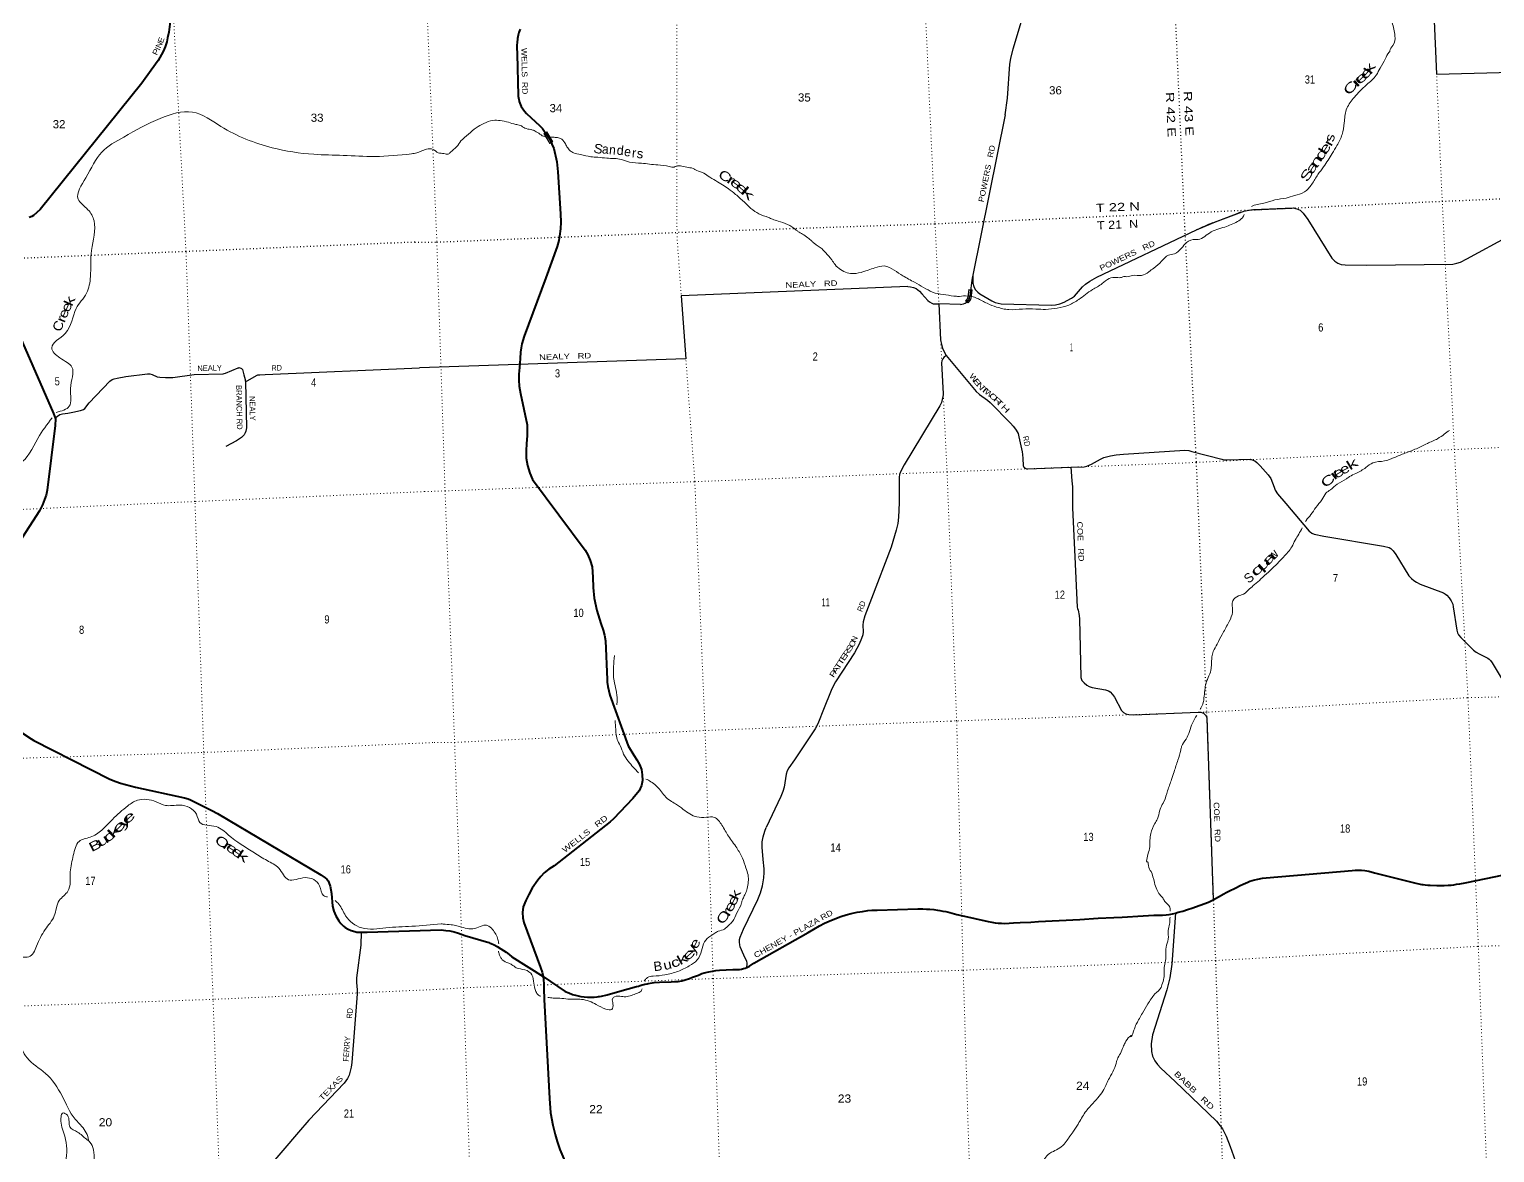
# Model space of a CAD drawing. Header units: feet. Extents: x 745759 to 1002271, y -170898 to 32007.
# Drawn here: x 863891 to 895301, y -58759 to -34668 of the extents above; entities that cross this region are included whole.
import ezdxf
from ezdxf.enums import TextEntityAlignment as Align

# ---------------------------------------------------------------- set-up
doc = ezdxf.new("R2010")
doc.units = ezdxf.units.FT
doc.header["$LTSCALE"] = 48
doc.linetypes.add('DOTTED', pattern=[1.5, 0.3, -1.2])
for name, color, linetype, lineweight in [('26', 7, 'Continuous', 40), ('29', 7, 'Continuous', 25), ('31', 7, 'Continuous', 13), ('39', 7, 'Continuous', 13), ('6', 7, 'DOTTED', 25), ('61', 7, 'Continuous', 13), ('7', 7, 'DOTTED', 13)]:
    doc.layers.add(name, color=color, linetype=linetype, lineweight=lineweight)
for name, color, linetype in [('27', 7, 'Continuous'), ('30', 7, 'Continuous'), ('41', 7, 'Continuous')]:
    doc.layers.add(name, color=color, linetype=linetype)

msp = doc.modelspace()

# ---------------------------------------------------------------- linework, layer by layer
at = {"layer": '26'}
for points in [[(866917.83, -34441.8), (866878.5, -34727.6), (866852.42, -34854.83), (866835.08, -34939.05), (866802.23, -35047.76), (866756.75, -35146.36), (866652.64, -35334.62), (866501.68, -35547.85), (866300.5, -35822.97), (864125.45, -38533.88), (864055.38, -38599.82), (863979.91, -38659.79), (863944.39, -38682.01), (863888.89, -38706.44)], [(874412.63, -34662.08), (874387.33, -34738.39), (874371.34, -34797.21), (874357.22, -34864.21), (874344.94, -34959.51), (874341.22, -35001.57), (874339.36, -35052.94), (874345.13, -35203.5), (874368.82, -36088.45), (874369.29, -36100.28), (874370.96, -36114.7), (874373.66, -36134.34), (874376.91, -36152.02), (874380.26, -36167.47), (874392.62, -36218.67), (874434.38, -36323.67), (874502.91, -36422.24), (874551.09, -36475.81), (874833.77, -36736.16), (874888.39, -36798.31), (874933.36, -36857.23), (874987.97, -36937.59), (875049, -37035.09), (875092.9, -37131.51), (875131.45, -37222.58), (875199.98, -37511.86), (875218.19, -37724), (875278.16, -38627.19), (875283.52, -38802.9), (875277.09, -38950.76), (875258.89, -39106.11), (875240.7, -39197.19), (875208.58, -39324.68), (874964.44, -39997.53), (874499.75, -41251.07), (874448.89, -41414.46), (874430.68, -41500.18), (874418.91, -41589.1), (874413.55, -41730.53), (874406.06, -41828.03), (874397.3, -41917.48), (874386.08, -42060.9), (874384.51, -42081.56), (874382.63, -42130.84), (874382.63, -42191.38), (874391.4, -42324.66), (874422.87, -42476.2), (874560.55, -43153.22), (874565.96, -43232.43), (874565.96, -43383.97), (874549.24, -43554.21), (874539.41, -43710.68), (874543.34, -43866.16), (874567.93, -44021.63), (874621.03, -44188.92), (874678.57, -44324.23), (875805.09, -45835.23), (875866.05, -45938.53), (875916.03, -46061.28), (875952.38, -46198.81), (875967.14, -46414.76), (875980.58, -46641.84), (876000.79, -46868.41), (876053.36, -47133.43), (876138.27, -47412.6), (876194.88, -47550.17), (876222.17, -47660.42), (876244.41, -47785.85), (876274.74, -48613.26), (876276.76, -48667.87), (876294.96, -48764.98), (876337.41, -48949.07), (876729.64, -50031.38), (876847.91, -50234.69), (876916.65, -50333.82), (876971.24, -50430.92), (877009.65, -50544.21), (877027.85, -50655.47), (877031.89, -50776.85), (877011.67, -50884.07), (876961.13, -51001.41), (876829.72, -51163.25), (876415.25, -51598.19), (876340.45, -51664.95), (875140.53, -52604.64), (875026.29, -52682.52), (874925.21, -52759.4), (874854.44, -52834.25), (874793.79, -52913.15), (874672.48, -53089.15), (874595.66, -53222.67), (874530.96, -53354.16), (874476.37, -53489.7), (874462.22, -53607.04), (874466.88, -53720.94), (874492.91, -53821.24), (874848.42, -54789.36), (874886.09, -54887.46), (874906.5, -54979.18)], [(863520.41, -40876.6), (864412.86, -42905.07), (864450.55, -43020.09), (864446.93, -43161.76), (864273.05, -44553.58), (864249.64, -44660.49), (864218.33, -44753.31), (864176.39, -44867.07), (864112.73, -44991.34), (863525.73, -45905.63)], [(863744.93, -49761.44), (863930.87, -49883.09), (863989.92, -49918.21), (865619.62, -50749.54), (865744.75, -50801.15), (865844.45, -50835.38), (866169.82, -50917.23), (867217.75, -51145.84), (867293.13, -51168.77), (867346.4, -51190.98), (867459.29, -51247.15), (867806.32, -51420.87), (867921.36, -51484.19), (870137.93, -52802.5), (870235.6, -52862.47), (870267.6, -52893.74), (870293.32, -52929.11), (870311.08, -52962.43), (870339.85, -53044.08), (870370.19, -53204.15), (870392.58, -53471.38), (870416.52, -53581.05), (870461.05, -53680.34), (870523.08, -53789.85), (870569.7, -53847.6), (870625.19, -53900.91), (870658.49, -53927.56), (870727.31, -53965.33), (870787.25, -53991.98), (870864.94, -54016.41), (870913.78, -54029.74), (870972.07, -54033.03), (871130.99, -54028.75), (872717.64, -53983.1)], [(889269.46, -53339.04), (889496.4, -53208.49), (889547.04, -53179.53), (889599.76, -53150.57), (889753.76, -53077.15), (889846.78, -53032.68), (889907.76, -52999.58), (889961.51, -52975.79), (890009.83, -52955.38), (890053.75, -52938.83), (890104.4, -52922.8), (890157.63, -52907.81), (890223.26, -52892.81), (890326.36, -52873.95), (890401.82, -52866.19), (892248.04, -52705.63), (892308.24, -52701.76), (892372.83, -52700.21), (892449.32, -52702.79), (892520.12, -52710.03), (892601.26, -52725.03), (892726.84, -52756.57), (893584.72, -52970.14), (893707.35, -53000.26), (893736.55, -53004.92), (893769.36, -53009.83), (893813.03, -53015), (893866.78, -53020.17), (893918.46, -53024.57), (894059.81, -53030.78), (894138.36, -53030.78), (894216.92, -53027.67), (894302.45, -53023.78), (894366.02, -53018.61), (894424.42, -53011.89), (894482.82, -53003.62), (894555.69, -52991.72), (894671.97, -52968.97), (895117.97, -52878.49), (895460.1, -52809.19)], [(888457.4, -53620.98), (888519.3, -53604.43), (888616.34, -53577.46), (888716.08, -53545.1), (888806.38, -53515.43), (889164.89, -53387.31), (889269.46, -53339.04)], [(879272.77, -54784.24), (879324.86, -54757.06), (879419.54, -54694.36), (880586.84, -54034.1), (880831.46, -53893.85), (880937.93, -53839.23), (881035.98, -53792.36), (881155.25, -53741.79), (881287.33, -53695.26), (881400.54, -53660.2), (881507.69, -53631.2), (881634.38, -53603.56), (881753.65, -53584), (881861.13, -53568.84), (881951.43, -53560.74), (882065.32, -53556.7), (882937.64, -53532.1), (883040.08, -53531.76), (883123.98, -53534.46), (883190.69, -53538.51), (883279.64, -53547.27), (883357.47, -53557.72), (883407.02, -53565.15), (883472.05, -53576.95), (883540.11, -53589.77), (883625.35, -53609.66), (883773.94, -53650.79), (883875.7, -53673.72), (884441.77, -53800.49), (884521.29, -53816.67), (884594.07, -53828.13), (884657.41, -53835.55), (884731.54, -53839.6), (884798.25, -53841.62), (884985.75, -53832.35), (885131.65, -53823.92), (885355.39, -53813.14), (885525.54, -53802.35), (886409.35, -53755.48), (886802.22, -53732.55), (887140.18, -53716.03), (887314.72, -53705.91), (887763.53, -53680.96), (887994, -53668.82), (888103.17, -53664.11), (888181.35, -53662.76), (888260.19, -53658.71), (888324.21, -53651.97), (888397.66, -53635.79), (888457.4, -53620.98)], [(872721.18, -53983.38), (872815.6, -53990.79), (872906.35, -54004.36), (873000.23, -54026.28), (873092.03, -54054.46), (873228.68, -54100.39), (873738.77, -54254.87), (873765.11, -54263.48), (873790.66, -54273.91), (873851.68, -54302.1), (873917.4, -54337.06), (873996.68, -54384.03), (874113.77, -54459.97), (874175.32, -54507.46), (874235.3, -54555.99), (874906.5, -54979.18)], [(874906.5, -54979.18), (875376.94, -55299.53), (875451.98, -55334.12), (875536.3, -55367.02), (875627.37, -55390.65), (875713.8, -55408.79), (875782.94, -55418.07), (875855.66, -55424.2), (875925.65, -55425.04), (875999, -55422.51), (876059.71, -55416.61), (876089.57, -55412.95), (876109.96, -55409.83), (876155.62, -55401.64), (876277.04, -55370.42), (876551.53, -55293.8), (876904.7, -55196.94), (876947.94, -55184.74), (876983.65, -55173.39), (877024.38, -55161.03), (877059.69, -55151.75), (877086.06, -55145.07), (877131.46, -55135.38), (877156.33, -55130.54), (877282.01, -55112), (877400.86, -55104.65), (877646.55, -55096.63), (877750.54, -55089.85), (877800.01, -55086.67), (877875.81, -55071.23), (877947.07, -55052.61), (878041.03, -55023.54), (878109.57, -54997.2), (878233.93, -54949.06), (878308.37, -54919.08), (878354.67, -54904.55), (878453.39, -54880.26), (878536.91, -54863.46), (878605.9, -54853.01), (878686.92, -54845.07), (878971.96, -54833.71), (879065.89, -54830.08), (879111.28, -54828.22), (879154.49, -54822), (879200.82, -54810.8), (879237.51, -54798.97), (879272.77, -54784.24)], [(874906.5, -54979.18), (874909.64, -55042.12), (874917.39, -55144.24), (874919.33, -55236.67), (874929.99, -55476.78), (875039.8, -57596.11), (875060.47, -57901.18), (875111.49, -58172), (875160.58, -58369.77), (875205.8, -58519.72), (875265.23, -58690.36), (875345.32, -58890.72), (875521.01, -59356.09), (875670.87, -59683.14), (875853.02, -60060.61), (876239.18, -60794.7)]]:
    msp.add_lwpolyline(points, dxfattribs=at)
at = {"layer": '29'}
for p, q in [((884811.83, -36504.01), (884113.05, -39942.43)), ((889256.73, -38820.05), (889801.41, -38613.63)), ((890117.4, -38539.19), (890938.87, -38500.8)), ((886776.03, -39986.56), (888907.1, -38971.2)), ((882722.26, -40187.44), (877866.14, -40386.12)), ((882628.83, -44037), (882600.77, -44083.43)), ((886218.84, -44058.94), (886238.61, -44354.03)), ((890827.27, -44837.12), (891325.75, -45429.93)), ((889132.14, -49436.96), (889269.46, -53339.04))]:
    msp.add_line(p, q, dxfattribs=at)
for points in [[(893796.51, -28201.58), (893940.11, -33008.37), (894052.04, -35630.85), (895666.18, -35584.2)], [(884811.83, -36504.01), (884856.31, -36146.64), (884908.91, -35418.69), (884930.82, -35295.91), (884979.04, -35085.41), (885548.82, -33182.2), (885625.52, -32930.05), (885654.01, -32769.99), (885759.29, -31841.39)], [(888907.1, -38971.2), (889314.39, -38798.11), (889945.54, -38561.3), (890129.62, -38534.99), (890979.92, -38499.91), (891061.01, -38515.25), (891128.94, -38543.76), (891196.88, -38611.73), (891295.5, -38745.49), (891812.69, -39578.7), (891876.25, -39642.28), (891941.99, -39686.13), (892012.12, -39712.44), (892093.2, -39719.03), (892557.8, -39727.8), (894407.41, -39701.48), (894492.89, -39686.13), (894567.4, -39664.21), (894705.46, -39587.47), (895625.88, -39087.54)], [(882722.26, -40187.44), (882781.55, -40192.62), (882841.27, -40206.33), (882898.79, -40228.8), (882937.69, -40252.37), (882973.31, -40284.71), (883025.35, -40342.27), (883148.07, -40482.6), (883188.07, -40514.94), (883235.73, -40539.61), (883268.06, -40552.22), (883301.48, -40557.15), (883388.32, -40557.01)], [(884113.05, -39942.43), (884116.17, -40109.31), (884134.8, -40182.77), (884168.77, -40245.25), (884220.26, -40305.56), (884265.19, -40341.73), (884522.69, -40494.12), (884593.92, -40530.3), (884660.75, -40544.56), (884725.41, -40552.23), (885799.24, -40582.92), (885885.8, -40575.25), (885983.32, -40552.23), (886075.36, -40517.15), (886136.73, -40486.45), (886233.15, -40436.02), (886294.51, -40389.97), (886465.45, -40192.63), (886526.81, -40135.62), (886623.24, -40069.84), (886776.03, -39986.56)], [(877866.14, -40386.12), (877964.41, -41734.46), (872256.67, -41931.46)], [(883850.49, -40569.08), (883880.58, -40565.38), (883912.36, -40556.61), (883947.42, -40543.45), (883970.43, -40529.2), (884009.88, -40491.92), (884027.41, -40467.8), (884040.56, -40437.11), (884052.73, -40385.13)], [(883850.49, -40569.08), (883388.32, -40557.01), (883425.52, -41329.27)], [(883425.52, -41329.27), (883446.12, -41429.84), (883466.94, -41505.49), (883503.1, -41587.71), (883545.09, -41661.51)], [(883545.09, -41661.51), (883493.24, -41707.21), (883472.96, -41734.08), (883451.6, -41779.57), (883443.93, -41822.33), (883478.99, -42488.9), (883472.96, -42557.41), (883461.46, -42607.3), (883442.27, -42673.62), (883408.86, -42743.25), (882641.84, -44010.6)], [(883545.09, -41661.51), (884190.14, -42437.37), (884251.9, -42493.05), (884258.12, -42496.8), (884426.93, -42620.29), (884488.18, -42674.18), (884922.82, -43112.31)], [(864445.03, -43003.26), (864544.99, -42932.2), (864599.21, -42912.5), (864714.49, -42897.48), (864825.72, -42882.09), (864988.7, -42843.4), (865055, -42818.52), (865078.67, -42798.83), (865171.18, -42676.25), (865616.46, -42217.36), (865668.25, -42180.01), (865713.04, -42161.21), (865775.98, -42146.85), (865960.53, -42117.46), (866422.38, -42058.39), (866474.49, -42059.5), (866524.59, -42069.45), (866629.56, -42119.2), (866685.41, -42130.13), (866811.87, -42138.55), (866964.47, -42133.6), (867422.18, -42073.75), (868043.89, -42055.63), (868068.08, -42052.17), (868095.57, -42044), (868368.99, -41930.65), (868381.61, -41925.71), (868390.58, -41924.33), (868404.39, -41925.71), (868427.87, -41934.01), (868440.31, -41940.22), (868447.21, -41946.45), (868454.12, -41954.73), (868458.38, -41965.57), (868487.95, -42077.44), (868515.58, -42181.39), (868520.03, -42205.35), (868523.18, -42222.16), (868543.48, -43215.34), (868531.47, -43286.35), (868514.89, -43325.05), (868492.79, -43363.75), (868441.46, -43418.99), (868333.47, -43495.75), (868104.47, -43617.49)], [(868523.32, -42228.79), (868757.31, -42091.37), (868791.13, -42081.2), (868832.57, -42075.67), (868943.22, -42068.12), (872256.67, -41931.46)], [(884922.82, -43112.31), (884979.62, -43175.75), (885007.01, -43213.03), (885044.26, -43263.46), (885068.37, -43304.03), (885083.71, -43336.91), (885095.76, -43374.19), (885102.9, -43409.82), (885173.02, -43732.14), (885181.23, -43789.7), (885186.17, -43870.28), (885194.94, -44023.76), (885201.5, -44043.5), (885210.27, -44057.75), (885220.13, -44066.52), (885236.58, -44078.58), (885263.96, -44090.64), (885291.13, -44093.97)], [(886504.11, -44048.3), (886560.21, -44033.63), (886655.54, -43990.87), (886852.77, -43885.62), (886924, -43853.83), (886954.68, -43845.06), (887067.54, -43815.46), (887189.17, -43796.82), (887343.67, -43780.37), (888662.94, -43697.05), (888746.22, -43703.63), (888811.97, -43718.98), (889451.88, -43890.01), (889499, -43899.87), (889565.84, -43898.78), (890056.73, -43890.01), (890103.85, -43897.68), (890157.54, -43920.7), (890202.47, -43954.69), (890275.88, -44030.34), (890443.54, -44224.39), (890499.41, -44297.84), (890573.92, -44486.41), (890596.94, -44548.9), (890648.43, -44631.12), (890827.27, -44837.12)], [(882641.84, -44010.6), (882561.3, -44158.05), (882540.48, -44216.15), (882535, -44272.06), (882535, -44820.23), (882521.85, -45131.59), (882504.32, -45265.33), (882473.64, -45407.86), (882364.06, -45771.84), (881943.3, -46872.55)], [(885291.13, -44093.97), (886218.84, -44058.94), (886504.11, -44048.3)], [(886238.61, -44354.03), (886248.34, -44478.7), (886255, -44932.48), (886298.8, -45977.88), (886352.49, -47063.2)], [(891325.75, -45429.93), (891344.25, -45447.89), (891383.7, -45476.39), (891435.2, -45495.03), (891641.2, -45534.5), (892921.03, -45749.38), (893036.08, -45781.17), (893074.43, -45802), (893125.93, -45853.53), (893184.01, -45929.17), (893464.52, -46389.63), (893514.92, -46442.26), (893565.33, -46490.49), (893622.31, -46525.58), (893701.2, -46565.04), (894205.24, -46753.61), (894243.6, -46778.83), (894276.47, -46805.14), (894327.97, -46858.86), (894368.51, -46925.73), (894402.48, -46999.19), (894414.53, -47050.72), (894487.95, -47556.12), (894503.29, -47608.75), (894527.4, -47656.98), (894573.41, -47713.99), (894845.16, -47981.5)], [(881943.3, -46872.55), (881797, -47249.11), (881766.32, -47376.29), (881757.56, -47446.45), (881761.94, -47586.78), (881754.27, -47651.46), (881731.26, -47735.88), (881681.95, -47853.19), (881577.85, -48042.85), (881174.62, -48661.18), (881122.02, -48751.08), (881078.19, -48849.75), (880911.64, -49257.59)], [(886352.49, -47063.2), (886359.15, -47087.41), (886371.2, -47123.6), (886397.5, -47237.62), (886402.98, -47319.84), (886415.03, -47926.11), (886428.18, -48566.36), (886454.49, -48634.33), (886498.31, -48684.77), (886561.87, -48733), (886612.27, -48759.32), (886671.44, -48781.24), (886960.72, -48831.67), (887024.27, -48851.41), (887059.34, -48875.52), (887107.54, -48930.34), (887151.37, -48987.35), (887304.78, -49276.78), (887344.23, -49322.82), (887392.44, -49351.33), (887460.38, -49364.48), (887567.76, -49368.88), (888944.01, -49311.87), (889002.1, -49315.15), (889037.7, -49323.37), (889062.35, -49333.79), (889080.99, -49352.43), (889105.1, -49378.74), (889118.78, -49399.02), (889126.45, -49415.46), (889132.14, -49436.96)], [(894845.16, -47981.5), (894901.04, -48022.06), (894967.89, -48060.43), (895151.97, -48156.91), (895183.75, -48177.74), (895210.04, -48204.05), (895248.4, -48257.77), (896050.48, -49582.13), (896095.4, -49635.86), (896148, -49681.9), (896202.78, -49721.37), (896252.1, -49748.78), (896440.57, -49840.87), (896541.37, -49893.49), (896672.87, -49981.2), (896843.8, -50139.07), (897154.99, -50450.43)], [(880911.64, -49257.59), (880804.25, -49529.48), (880763.71, -49620.47), (880734.13, -49669.81), (880291.44, -50336.37), (880173.1, -50503.02), (880138.04, -50573.18), (880111.74, -50643.35), (880067.91, -50924.01), (880046, -51016.1), (880002.17, -51121.34), (879686.59, -51783.53)], [(879272.77, -54784.24), (879280.07, -54711.83), (879277.87, -54689.9), (879271.3, -54657.01), (879205.56, -54521.06), (879131.05, -54341.27), (879117.89, -54301.8), (879113.51, -54242.6), (879115.7, -54185.59), (879131.05, -54135.16), (879196.79, -53964.13), (879507.98, -53332.65), (879567.15, -53185.73), (879604.41, -53038.83), (879635.08, -52863.41), (879643.86, -52753.78), (879642.75, -52673.75), (879621.94, -52473.13), (879600.03, -52205.62), (879600.02, -52093.8), (879617.56, -51986.36), (879657, -51863.57), (879686.59, -51783.53)], [(888457.4, -53620.98), (888380.23, -54712.92), (888338.59, -55008.93), (888275.04, -55265.47), (887968.23, -56230.24), (887937.55, -56423.19), (887941.93, -56589.83), (887968.23, -56690.69), (888016.44, -56787.17), (888073.42, -56870.49), (888143.55, -56949.43), (888450.35, -57230.09), (889335.72, -58080.84), (889467.21, -58247.49), (889546.1, -58405.35), (889633.76, -58624.61)], [(871004.7, -54032.38), (870998.53, -54311.94), (870907.34, -55011.78), (870905.01, -55110.5), (870921.15, -55268.84), (870918.56, -55352.11), (870805.93, -56825.32), (870791.33, -56924.57), (870747.13, -57093.18), (870711.22, -57165.05), (870637.15, -57269.62), (869885.15, -58061.04), (869660.36, -58317.81), (867983.76, -60286.57)], [(889633.76, -58624.61), (890061.11, -59824.01), (890100.56, -59955.57), (890122.47, -60078.36), (890144.39, -60376.56), (890148.77, -60626.52), (890158.63, -60684.63), (890175.07, -60740.54), (890200.27, -60785.49), (890218.9, -60823.86), (890443.73, -61127.82)]]:
    msp.add_lwpolyline(points, dxfattribs=at)
for centre, radius, start, end in [((890292.3, -39989.44), 1460.76, 96.87654, 109.63628), ((899806.03, -63701.92), 27025.82, 112.97574, 113.78328), ((888037.37, -40702.6), 3997.26, 169.03719, 175.44472), ((886063.84, -51063.26), 5462.5, 161.04935, 161.71014)]:
    msp.add_arc(centre, radius, start, end, dxfattribs=at)
at = {"layer": '31'}
for p, q in [((883957.37, -40491.4), (884016.11, -40537.52)), ((883957.37, -40491.4), (884016.11, -40537.52)), ((883957.37, -40491.4), (884016.11, -40537.52)), ((883957.37, -40491.4), (884016.11, -40537.52)), ((883957.37, -40491.4), (884016.11, -40537.52)), ((883957.37, -40491.4), (884016.11, -40537.52)), ((883957.37, -40491.4), (884016.11, -40537.52)), ((883957.37, -40491.4), (884016.11, -40537.52)), ((883957.37, -40491.4), (884016.11, -40537.52)), ((883957.37, -40491.4), (884016.11, -40537.52)), ((883957.37, -40491.4), (884016.11, -40537.52)), ((883957.37, -40491.4), (884016.11, -40537.52)), ((883957.37, -40491.4), (884016.11, -40537.52)), ((883957.37, -40491.4), (884016.11, -40537.52)), ((883957.37, -40491.4), (884016.11, -40537.52)), ((884014.9, -40526.39), (883969.03, -40490.38)), ((884008.92, -40407.83), (884027.12, -40248.49)), ((884027.12, -40248.49), (884101.64, -40257)), ((884101.64, -40257), (884081.22, -40435.86))]:
    msp.add_line(p, q, dxfattribs=at)
for points in [[(883957.37, -40491.4), (883983.78, -40461.92), (884003.3, -40425.51), (884008.92, -40407.83)], [(883957.37, -40491.4), (883983.78, -40461.92), (884003.3, -40425.51), (884008.92, -40407.83)], [(883957.37, -40491.4), (883983.78, -40461.92), (884003.3, -40425.51), (884008.92, -40407.83)], [(883957.37, -40491.4), (883983.78, -40461.92), (884003.3, -40425.51), (884008.92, -40407.83)], [(883957.37, -40491.4), (883983.78, -40461.92), (884003.3, -40425.51), (884008.92, -40407.83)], [(883957.37, -40491.4), (883983.78, -40461.92), (884003.3, -40425.51), (884008.92, -40407.83)], [(883957.37, -40491.4), (883983.78, -40461.92), (884003.3, -40425.51), (884008.92, -40407.83)], [(883957.37, -40491.4), (883983.78, -40461.92), (884003.3, -40425.51), (884008.92, -40407.83)], [(883957.37, -40491.4), (883983.78, -40461.92), (884003.3, -40425.51), (884008.92, -40407.83)], [(883957.37, -40491.4), (883983.78, -40461.92), (884003.3, -40425.51), (884008.92, -40407.83)], [(883957.37, -40491.4), (883983.78, -40461.92), (884003.3, -40425.51), (884008.92, -40407.83)], [(883957.37, -40491.4), (883983.78, -40461.92), (884003.3, -40425.51), (884008.92, -40407.83)], [(883957.37, -40491.4), (883983.78, -40461.92), (884003.3, -40425.51), (884008.92, -40407.83)], [(883957.37, -40491.4), (883983.78, -40461.92), (884003.3, -40425.51), (884008.92, -40407.83)], [(883957.37, -40491.4), (883983.78, -40461.92), (884003.3, -40425.51), (884008.92, -40407.83)], [(883957.37, -40491.4), (883983.78, -40461.92), (884003.3, -40425.51), (884008.92, -40407.83)], [(883969.03, -40490.38), (883990.38, -40466.54), (884010.7, -40428.64), (884016.77, -40409.53), (884034.15, -40257.34), (884092.78, -40264.03), (884073.27, -40434.95)], [(884073.79, -40432.89), (884065.41, -40453.85), (884047.85, -40486.24), (884014.9, -40526.39)], [(884016.11, -40537.52), (884054.52, -40490.72), (884072.66, -40457.25), (884081.22, -40435.86)], [(884016.11, -40537.52), (884054.52, -40490.72), (884072.66, -40457.25), (884081.22, -40435.86)], [(884016.11, -40537.52), (884054.52, -40490.72), (884072.66, -40457.25), (884081.22, -40435.86)], [(884016.11, -40537.52), (884054.52, -40490.72), (884072.66, -40457.25), (884081.22, -40435.86)], [(884016.11, -40537.52), (884054.52, -40490.72), (884072.66, -40457.25), (884081.22, -40435.86)], [(884016.11, -40537.52), (884054.52, -40490.72), (884072.66, -40457.25), (884081.22, -40435.86)], [(884016.11, -40537.52), (884054.52, -40490.72), (884072.66, -40457.25), (884081.22, -40435.86)], [(884016.11, -40537.52), (884054.52, -40490.72), (884072.66, -40457.25), (884081.22, -40435.86)], [(884016.11, -40537.52), (884054.52, -40490.72), (884072.66, -40457.25), (884081.22, -40435.86)], [(884016.11, -40537.52), (884054.52, -40490.72), (884072.66, -40457.25), (884081.22, -40435.86)], [(884016.11, -40537.52), (884054.52, -40490.72), (884072.66, -40457.25), (884081.22, -40435.86)], [(884016.11, -40537.52), (884054.52, -40490.72), (884072.66, -40457.25), (884081.22, -40435.86)], [(884016.11, -40537.52), (884054.52, -40490.72), (884072.66, -40457.25), (884081.22, -40435.86)], [(884016.11, -40537.52), (884054.52, -40490.72), (884072.66, -40457.25), (884081.22, -40435.86)], [(884016.11, -40537.52), (884054.52, -40490.72), (884072.66, -40457.25), (884081.22, -40435.86)], [(884016.11, -40537.52), (884054.52, -40490.72), (884072.66, -40457.25), (884081.22, -40435.86)]]:
    msp.add_lwpolyline(points, dxfattribs=at)
at = {"layer": '31', "linetype": 'DOTTED', "lineweight": 100}
msp.add_arc((883847.42, -40362.5), 206.24, 312.2311, 354.37966, dxfattribs=at)
at = {"layer": '39'}
for p, q in [((883959.89, -40381.29), (884087.26, -40396.37)), ((888991.8, -49240.76), (888984.77, -49253.45)), ((888340.67, -53737.46), (888341.62, -53710.91)), ((888346.35, -53579.05), (888347.33, -53551.6))]:
    msp.add_line(p, q, dxfattribs=at)
for points in [[(890090.11, -38466.77), (890209.5, -38423.46), (890353.32, -38396.73), (890589.85, -38327.42), (890829.69, -38286.22), (891010.68, -38235.59), (891222.64, -38157.31), (891380.19, -37990.7), (891511.78, -37784.91), (891633.06, -37617.94), (891819.35, -37330.95), (891920.44, -37162.87), (892030.36, -36923.76), (892075.49, -36677.52), (892120.98, -36394.93), (892271.1, -36153.98), (892384.08, -36025.73), (892555.71, -35858.48), (892763.69, -35649.21), (892845.5, -35500.17), (892955.44, -35305.46), (893039.44, -35160.36), (893056.34, -35133.36), (893056.25, -35131.34), (893119.34, -35013.44), (893164.49, -34811.59), (893102.79, -34519.75), (893074.95, -34351.5), (893079.46, -34185.81), (893030.44, -34083.1), (892924.11, -33916.41), (892855.09, -33816.63), (892758.55, -33687.84), (892638.42, -33527.82), (892580.6, -33320.58), (892610.53, -33226.38), (892624, -33080.46), (892617.97, -32860.76), (892703.9, -32713.56), (892735.95, -32665.68), (892782.86, -32502.1), (892807.45, -32291.09), (892764.58, -32014.55), (892790.84, -31884.19), (892861.98, -31765.92), (892943.05, -31600.77), (892980.55, -31451.74), (893112.03, -31199.54), (893155.58, -31094.63), (893198.55, -30933.24), (893280.75, -30836.66), (893307.97, -30815.24), (893511.68, -30688.91), (893613.63, -30627.75), (893725.98, -30529.8), (893787.25, -30459.35)], [(872079.57, -37340.29), (871295.51, -37396.19), (870619.43, -37373.28), (869989.65, -37348.62), (869097.57, -37208.85), (867998.09, -36750.31), (867390.06, -36444.62), (866697.71, -36579.56), (865914.4, -36978), (865444.77, -37302.12), (865102.45, -37851.27), (864938.21, -38311.05), (865148.2, -38537), (865277.98, -38774.02), (865223.07, -39409.11), (865201.76, -39972.37), (865116.21, -40326.38), (864894.75, -40657.28), (864660.67, -41190.25), (864371.82, -41497.48), (864547.29, -41716.66), (864804.53, -41912.6), (864773.36, -42373.42), (864747.22, -42753.41), (864465.14, -42882.8)], [(872079.57, -37340.29), (872196.74, -37315.04), (872287.91, -37282.63), (872404.76, -37238.96), (872544.02, -37244.73), (872658.17, -37318.23), (872777.69, -37332.96), (872868.98, -37346.97), (872919.49, -37306.32), (873049.01, -37187.4), (873143.99, -37061.99), (873302.56, -36917.53), (873471.55, -36780.67), (873634.43, -36686.47), (873826.93, -36623.21), (873984.18, -36626.13), (874159.09, -36662.56), (874316.26, -36707.87), (874411.94, -36729.74), (874515.21, -36785.58), (874637.57, -36818.35), (874647.72, -36819.9), (874713.15, -36841.14), (874758.66, -36867.32), (874810.48, -36899.26), (874912.11, -36963.25), (875052.74, -36980.98)], [(875052.39, -36980.97), (875084.18, -36981.64), (875193.28, -36988.78), (875276.89, -37011.2), (875369.58, -37099.81), (875415.85, -37186.5), (875486.33, -37274.1), (875556.89, -37319.32), (875705.47, -37352.91), (875927.25, -37401.33), (876076.83, -37412.68), (876269.09, -37432.17), (876582.6, -37460.26), (876758.42, -37516.83), (877011.26, -37539.61), (877185.43, -37559.93), (877361.51, -37578.14), (877608.78, -37611.27), (877714.04, -37622.62), (877753.51, -37604.67), (877880.24, -37600.92), (878016.58, -37631.03), (878147.17, -37667.46), (878159.69, -37676.98), (878317.61, -37738.4), (878441.99, -37815.47), (878601.57, -37913.14), (878750.91, -38007.24), (878877.58, -38090.26), (879030.04, -38208.44), (879210.65, -38369.73), (879358.09, -38510.33), (879530.46, -38623.56), (879733.62, -38705.12), (879817.78, -38739.63), (879940.51, -38780.45), (880143.3, -38853.95), (880319.69, -38967), (880367.58, -39001.14), (880467.02, -39061.19), (880579.35, -39138.82), (880665.17, -39209.58), (880713.62, -39255.8), (880882.25, -39375.26), (880962.69, -39460.39), (881090.49, -39611.98), (881161.7, -39715.69), (881279.25, -39819.31), (881421.64, -39893.55), (881559.25, -39907.46), (881770.85, -39865.52), (881874, -39830.55), (882014.97, -39785.78), (882216.52, -39744.31), (882430.19, -39835.48), (882614.81, -39952.19), (882865.04, -40094.16), (883059.34, -40202.35), (883253.46, -40306.52), (883477.25, -40354.85), (883710.44, -40388.62), (883787.29, -40395.21), (883959.89, -40381.29)], [(884086.39, -40396.15), (884091.56, -40397.49), (884206.25, -40438.68), (884420.56, -40543.94), (884625.73, -40625.41), (884890.09, -40679.96), (885179.55, -40666.77), (885465.64, -40667.85), (885675.44, -40674.44), (885921.95, -40647.06), (886170.73, -40581.23), (886386.88, -40462.4), (886679.37, -40251.3), (886889.02, -40122.68), (887039.02, -40010.9), (887199.28, -39991.49), (887303.9, -39988.74), (887353.51, -39972.35), (887418.02, -39973.45), (887537.61, -39945.8), (887732.97, -39944.97), (887884.71, -39871.45), (887995.7, -39787.69), (888160.29, -39642.95), (888307.45, -39513.14), (888435.08, -39485.13), (888588.54, -39361.08), (888693.94, -39243.27), (888888.17, -39173.87), (888910.47, -39176.89), (889186.09, -39037.19), (889516.63, -38909.11), (889787.23, -38791.84), (889892.28, -38710.36), (889934.76, -38639.76)], [(853356.63, -41010.85), (853342.44, -41009.86), (853182.63, -41102.56), (853102.49, -41331.37), (852919.61, -41562.04), (852713.76, -41987.1), (852503.73, -42138.15), (852431.86, -42372.69), (852533.94, -42461.58), (852725.06, -42668.08), (852959.64, -42850.76), (853289.95, -43060.07), (853730.5, -43253.13), (853850.46, -43551.01), (853953.76, -43726.54), (853950.91, -44190.33), (853863.98, -44669.37), (853981.74, -44854.44), (854253.93, -45180.85), (854371.05, -45456.66), (854753.41, -45710.38), (855465.01, -46145.23), (856343.83, -46847.96), (856950.22, -47163.8), (857370.56, -47571.32), (857907.12, -47960.35), (858256.3, -48243.54), (858859.64, -48585.7), (859531.77, -48880.92), (860295.98, -49212.99), (860809.19, -49570.64), (861257.26, -49965.02), (861416.62, -50130.38), (861703.56, -50419.95), (861728.99, -50723.4), (861742.99, -50936.57), (861746.42, -51190.45), (861751.35, -51484.6), (861693.59, -51773.05), (861894.88, -52090.04), (861970.83, -52288.77), (861821.98, -52620.97), (861901.38, -52912.31), (862103.54, -53144.6), (862407.68, -53354.9), (862500.23, -53728.4), (862527.21, -53965.27), (862540.37, -54372), (862660.34, -54724.31), (862839.08, -54868.77), (863037.73, -55060.87), (863101.85, -55374.97), (863185.45, -55724.61), (863405.28, -55944.14), (863643.42, -56330.3), (863843.69, -56727.96), (864236.95, -57057.88), (864591.56, -57540.45), (864874.24, -58039.85), (865015.03, -58193.8), (865161.15, -58490.7), (865162.51, -58509.74)], [(864380.86, -42999.94), (864071.5, -43442.12), (863658.51, -43987.89), (863250.1, -44116.17), (863023.4, -44360.58), (862620.17, -44627.77), (862423, -44907.36), (862009.31, -45056), (861647.21, -45236.96), (861421.27, -45285.8), (861186.21, -45252.32), (860879.18, -45612.65), (860719.72, -46146.84), (860576.66, -46634.05), (860294.26, -46844.28), (860151.62, -47018.99), (860000.38, -47071.06), (859604.46, -46831.96), (859126.42, -46660.47), (858975.24, -46930.26), (858853.9, -47297.7), (858760.27, -47543.15), (858626.99, -47590.51), (858164.77, -47519.22), (857757.14, -47506.35), (857562.22, -47576.19), (857495.98, -47660.89)], [(894331, -43268.8), (894221.93, -43350.46), (894077.33, -43447.87), (893858.34, -43548.66), (893623.83, -43662.27), (893374.51, -43760.41), (893149.13, -43853.43), (892936.9, -43925.66), (892690.94, -43965.12), (892540.4, -44064.82), (892326.72, -44193.62), (892188.78, -44260.45), (892122.46, -44307.87), (891928.33, -44423.68), (891778.71, -44543.51), (891683.44, -44618.49), (891597.14, -44757.64), (891467.64, -44920.95), (891361.89, -45075.11), (891260.79, -45198.79), (891245.17, -45226.89)], [(891174.37, -45357.99), (891101.18, -45496.67), (891024.38, -45623.27), (890952.44, -45767.82), (890773.07, -45985.88), (890607.75, -46158.9), (890449.45, -46309.4), (890290.98, -46455.87), (890153.51, -46577.16), (890048.83, -46666.7), (889915.01, -46779.75), (889808.03, -46818.94), (889689.83, -46921.19), (889672.51, -47026.92), (889678.19, -47062.99), (889671.03, -47214.68), (889587.41, -47412.23), (889459.21, -47648.13), (889351.65, -47850.81), (889270.39, -48011.93), (889241.19, -48122.23), (889227.84, -48314.56), (889224.48, -48373.24), (889177.3, -48530.79), (889114.13, -48691.08), (889088.88, -48843.59), (889070.21, -49007.91), (889054.53, -49105.49), (888999.66, -49227.06), (888991.8, -49240.76)], [(876434.91, -48100.42), (876413.34, -48333.49), (876425.43, -48641.71), (876468.91, -48843.56), (876494.3, -49046.23), (876484.5, -49156.86)], [(876451.04, -49490.04), (876450.52, -49498.26), (876455.13, -49598.96), (876492.88, -49895.92), (876555.44, -50030.3), (876630.16, -50210.54), (876729.81, -50363.41), (876946.64, -50611.85), (876950.38, -50615.64)], [(888914.12, -49381.08), (888822.89, -49545.9), (888756.62, -49726.52), (888687.51, -49889.1), (888590.17, -50050.95), (888573.39, -50124.36), (888510.79, -50341.14), (888429.47, -50589.03), (888376.53, -50752.9), (888289, -50997.04), (888211.06, -51230.66), (888142.3, -51356.89), (888099.14, -51514.26), (888072.77, -51598.2), (888017.07, -51701.64), (887931.99, -51911.37), (887910.58, -52059.67), (887902.6, -52237.62), (887853.15, -52433.62), (887851.27, -52524.52), (887855.11, -52520.31), (887880.9, -52599.86), (887935.23, -52730.58), (888008.42, -52965.38), (888059.74, -53118.43), (888123.01, -53224.53), (888184.62, -53294.37), (888230.43, -53370.99), (888336.74, -53493.29), (888347.33, -53551.6)], [(877108.65, -50745.42), (877213.25, -50803.53), (877421.29, -50991.82), (877511.06, -51104.78), (877626.59, -51208.49), (877740.66, -51279.98), (877909.19, -51397.43), (878200.55, -51557.71), (878404.31, -51564.56), (878573.72, -51568.95), (878736.43, -51735.1), (878878.05, -51968.8), (879054.87, -52223.09), (879175.75, -52443.61), (879251.67, -52650.04), (879296.95, -52803.37), (879278.15, -53096.85), (879262.55, -53152.05), (879216.81, -53253.02), (879176.46, -53339.62), (879165.59, -53366.35), (879159.12, -53400.96), (879058.14, -53615.44), (878963.92, -53801.37), (878884.91, -53879.64), (878792.01, -53962.58), (878659.27, -54011.01), (878588.47, -54048.54), (878496.57, -54109.24), (878365.59, -54240.33), (878297.59, -54427.07), (878209.95, -54624.81), (878036.57, -54753.8), (877794.2, -54871.8), (877515.55, -54945.04), (877263, -54972.7), (877226.82, -54974.35), (877120.2, -55021.59), (877073.76, -55073.12)], [(863046.23, -55090.86), (863313.74, -54949.67), (863488.67, -54830.19), (863608.25, -54577.72), (863879.67, -54559.43), (864048.46, -54329.3), (864230.7, -53973.66), (864425.41, -53682.08), (864534, -53351.4), (864718.08, -53152.94), (864769.1, -52737.74), (864834.45, -52382.48), (864960.35, -52083.41), (865196.79, -51991.84), (865445.21, -51843.38), (865674.45, -51612.99), (866000.14, -51320.5), (866207.35, -51201.81), (866609.62, -51233.02), (866810.1, -51312.16), (867116.19, -51304.66), (867472.29, -51502.92), (867547.33, -51677.5), (867893.26, -51765.26), (868162.13, -51948.67), (868714.49, -52329.04), (868986.71, -52494.17), (869238.8, -52660.07), (869445.52, -52906.29), (869802.59, -52860.58), (870113.42, -53034.34), (870199.96, -53246.79), (870282.73, -53275.53)], [(870450.31, -53351.41), (870527.35, -53432.03), (870669.51, -53676.65), (871015.86, -53937.78), (871535.83, -53936.33), (872090.35, -53903.28), (872718.13, -53848.47)], [(873162.06, -53922.49), (873055.96, -53893.01), (872932.14, -53872.42), (872760.17, -53856.04), (872715.49, -53847.99)], [(873955.26, -54283.61), (873935.54, -54185.92), (873819.05, -53973.27), (873708.36, -53887.5), (873633.62, -53882.83), (873480.95, -53936.21), (873310.64, -53956.08), (873162.06, -53922.49)], [(888340.67, -53737.46), (888331.4, -53860.83), (888301.11, -53991.37), (888305.57, -54176.83), (888257.21, -54352.59), (888250.88, -54522.4), (888239.88, -54678.3), (888214.54, -54828.79), (888214.76, -54921.61), (888210.77, -55010.59), (888169.35, -55161.82), (888149.63, -55215.19), (888014.91, -55352.51)], [(874853.8, -55401.9), (874805.96, -55379.32), (874749.91, -55299.13), (874705.62, -55123.55), (874665.35, -54947.79), (874513.26, -54837.67), (874327.94, -54793.65), (874234.26, -54727.28), (874166.27, -54694.06), (874030, -54621.56), (873993.34, -54568.74), (873964.17, -54503.47), (873947.51, -54438.59)], [(877024.27, -55248.05), (877015.04, -55276.62), (876945.07, -55332.28), (876828.22, -55375.95), (876704.97, -55411.84), (876583.9, -55407.27), (876435.33, -55418.08), (876392.95, -55460.37), (876401.95, -55568.94), (876375.04, -55685.2), (876245.83, -55678.98), (876043.95, -55581.22), (875726.67, -55470.55), (875434.27, -55463.7), (875264.22, -55445.21), (875117.01, -55441.83), (875003.24, -55429.69)], [(888014.91, -55352.51), (887865.69, -55569.19), (887749.81, -55766.19), (887628.82, -55983.61), (887577.79, -56100.97), (887499.81, -56245.79), (887499.54, -56239.75), (887499.63, -56241.76), (887480.73, -56268.86), (887378.07, -56402.69), (887335.89, -56493.41), (887277.65, -56629.26), (887212.82, -56753.3), (887197.04, -56804.48), (887140.36, -56974.56), (887042.02, -57158.66), (886977.28, -57284.71), (886926.34, -57404.08), (886826.07, -57545.88), (886688.25, -57703.52), (886525.68, -57892.56), (886372.09, -58145.77), (886261.13, -58318.33), (886219.49, -58376.74), (886172, -58439.44), (886096.39, -58547.83), (885978.56, -58658.14), (885840.89, -58731.02), (885762.23, -58772.94), (885565.78, -59013.98), (885390.59, -59191.48), (885285.36, -59268.93), (885239.86, -59287.15), (885022.62, -59381.81), (884948.63, -59437.65), (884848.23, -59488.65), (884791.15, -59561.88), (884734.45, -59687.57), (884680.21, -59778.84), (884526.38, -59894.83), (884425.17, -59972.09), (884297.7, -60179.71), (884352.85, -60328.56), (884376.9, -60369.84), (884369.5, -60384.31), (884288.76, -60468.71), (884187.53, -60501.58), (884079.98, -60484.28), (883998.21, -60502.13), (883894.63, -60615.83), (883928.51, -60783.81), (883872.53, -60881.21), (883854.55, -60928.45), (883831.2, -61034.45), (883754.85, -61126.73), (883707.17, -61185.41), (883737.01, -61309.17), (883734.57, -61387.99), (883669.98, -61429.28), (883603.96, -61527.14), (883583.72, -61657.22), (883498.9, -61828.59), (883458.83, -61921.23), (883463.43, -62021.92), (883498.93, -62137.36), (883455.04, -62278.61), (883418.15, -62352.94), (883365.94, -62488.52), (883304.84, -62561.93), (883268.7, -62696.78), (883204.23, -62784.48), (883151.74, -62914.01), (883202.32, -63050.95), (883264.69, -63181.31), (883303.22, -63363.2), (883284.57, -63571.91), (883176.9, -63728.18), (883183.71, -63832.81), (883183.61, -63830.8), (883182.25, -63844.99), (883158.07, -63932.87), (883134.57, -64123.64), (883082.6, -64176.46), (883116.62, -64259.67), (883083.49, -64372.18), (883056.12, -64478.37), (883083.75, -64553.8), (882980.63, -64677.56), (882942.4, -64810.48), (882950.93, -64908.98), (882904.2, -65032.2)], [(853080.21, -75645.4), (853130.39, -75458.88), (853177.1, -75090.21), (853318.56, -74722), (853653.98, -74312.22), (853963.04, -74006.24), (854358.38, -73797.81), (854599.6, -73726.23), (854750.51, -73557.25), (855029.24, -73032.67), (855154.06, -72866.69), (855249.96, -72465.93), (855245.3, -72070.97), (855285.01, -71730.79), (855147.97, -71137.21), (855119.86, -70600), (855066.23, -69973.03), (854800.18, -69216.99), (854690.06, -68912.69), (854739.76, -68570.12), (854890.1, -68223.75), (855045.51, -67905.42), (855199.44, -67601.25), (855390.2, -67311.83), (855647.13, -67175.14), (855966.82, -67046.17), (856431.53, -66698.04), (856994.54, -66283.71), (857115.34, -66117.88), (857171.27, -65942.4), (857393.72, -65692.1), (857516.27, -65411.3), (857592.14, -65067.74), (857805.94, -64531.5), (858035.49, -63823.3), (858391.52, -63263.56), (858812.48, -62715.48), (859042.02, -62493.14), (859385.15, -62181.84), (859884.81, -61798.13), (860048.45, -61592.38), (860270.62, -61388.46), (860564.32, -61318.93), (860892.47, -61308.58), (861425.21, -61379.23), (862302.49, -61392.55), (862543.63, -61318.95), (862675.2, -61279.72), (862838.23, -61273.58), (862915.13, -61173.92), (863052.03, -61007.48), (863475.22, -60681.08), (863741.53, -60525.89), (863980.46, -60285.05), (864281.7, -59715.28), (864362.49, -59395.72), (864594.85, -59141.02), (864682.08, -58885.73), (864633.61, -58343.25), (864571.71, -57980.68), (864605.31, -57908.86), (864705.89, -57957.49), (864759.56, -58207.46), (864924.86, -58316.14), (865114.03, -58470.3), (865188.9, -58531.99), (865263.57, -58696.5), (865223.96, -59147.56), (865031.88, -59509.61), (864919.88, -59640.83), (864822.15, -59668.71), (864820.94, -59852.21), (864632.34, -60145.58), (864358.67, -60643.76), (864152.47, -60897.48), (863580.65, -61291.98), (863488.62, -61418.42), (863270.32, -61563.73), (862658.33, -61746.05), (862323.49, -61847.37), (861850.48, -61810.76), (861459.21, -61912.19), (861123.68, -62211.1), (860794.84, -62419.04), (860103.35, -62739.42), (859721.74, -62991.68), (859267.4, -63617.63), (858924.31, -64307.92), (858658.77, -64807.81), (858478.16, -65153.3), (858339.13, -65424.65)]]:
    msp.add_spline(points, degree=3, dxfattribs=at)
at = {"layer": '6'}
for points in [[(888232.42, -28421), (888404.56, -33270.74), (888640.61, -38605.96), (888901.61, -43958.2), (889124.69, -49318.23), (889315.88, -54641.37), (889494.44, -59952.97), (889703.64, -65317.67), (889868.43, -70680.36)], [(872154.46, -39233.9), (872626.83, -39230.81), (877957.08, -39016.15), (883305.07, -38837), (888640.61, -38605.96), (894176.71, -38355.68), (899500.37, -38129.21), (903283.29, -37972.47)], [(872154.46, -39233.9), (867247.72, -39435.65), (861888.48, -39657.72), (856514.84, -39817.83), (851251.69, -40022.17), (845819.75, -40186.5), (841012.35, -40233.21)]]:
    msp.add_lwpolyline(points, dxfattribs=at)
at = {"layer": '61'}
for p, q in [((874985.55, -36864.48), (875112.79, -37079.68)), ((875016.89, -36991.17), (875017.23, -36990.97)), ((875112.79, -37079.68), (875048.23, -37117.85))]:
    msp.add_line(p, q, dxfattribs=at)
msp.add_lwpolyline([(875048.23, -37117.85), (874920.99, -36902.65), (874985.55, -36864.48)], dxfattribs=at)
for points in [[(874985.55, -36864.48), (875112.79, -37079.68), (875048.23, -37117.85), (874920.99, -36902.65)], [(874931.73, -36905.58), (874982.77, -36875.49), (875102.31, -37076.57), (875051.27, -37107.28)]]:
    msp.add_lwpolyline(points, close=True, dxfattribs=at)
at = {"layer": '7'}
for points in [[(895275.32, -70423.86), (895211.34, -65107.03), (895149.12, -59652.89), (894950.27, -54338.18), (894728.29, -49002.31), (894436.42, -43679.73), (894176.71, -38355.68), (893940.11, -33008.37), (893796.51, -28201.58)], [(879116.37, -71089.63), (878898.96, -65765.67), (878731.54, -60433.38), (878548.73, -55029.14), (878375.64, -49705.17), (878155.67, -44369.22), (877774.32, -39123.18), (877767.28, -33723.22), (877555.14, -28837.86)], [(882876.39, -28633.39), (883064.74, -33540.32), (883305.07, -38837), (883562.68, -44159.13), (883769.4, -49513.85), (883908.78, -54849.44), (884077.13, -60201.87), (884333.46, -65540.21), (884467.55, -70892.18)], [(872223.78, -29043.91), (872400.1, -33879.02), (872626.83, -39230.81), (872802.48, -44566.76), (873006.94, -49959.93), (873197.55, -55226.59), (873384.93, -60642.73), (873537.83, -65965.6), (873748.39, -71316.11)], [(868356.93, -71483.17), (868165.09, -66179.37), (868020.43, -60844.49), (867829.99, -55471.01), (867630.02, -50166.43), (867441.66, -44794.88), (867249.58, -39431.55), (866969.48, -34140.07), (866890.8, -29249.27)], [(872358.94, -44582.95), (872802.48, -44566.76), (878155.67, -44369.22), (883562.68, -44159.13), (888901.61, -43958.2), (894436.42, -43679.73), (899764.1, -43453.07), (903496.58, -43302.28)], [(872358.94, -44582.95), (867441.66, -44794.88), (862103.38, -45038.34), (856785.7, -45131.84), (851522.56, -45336.17), (846060.13, -45493.59), (841212.3, -45614.52)], [(872566.3, -49963.73), (873006.94, -49959.93), (878375.64, -49705.17), (883652.61, -49502.98), (889091.59, -49313.39), (894728.29, -49002.31), (895718.87, -48976.89)], [(841410.53, -50949.5), (846239.82, -50794.9), (851645.44, -50627.53), (856962.21, -50509.87), (862249.08, -50346.98), (867634.42, -50176.34), (872566.3, -49963.73)], [(872770.04, -55251.26), (873195.9, -55223.15), (878547.08, -55025.7), (883907.13, -54846), (889314.23, -54637.93), (894948.62, -54334.74), (900219.04, -54177.29), (903923.57, -54014.52)], [(872770.04, -55251.26), (867829.99, -55471.01), (862404.99, -55659.27), (857138.78, -55835.49), (851829.11, -56035.54), (846496.47, -56214.27), (841608.99, -56290.56)]]:
    msp.add_lwpolyline(points, dxfattribs=at)

# ---------------------------------------------------------------- texts
at = {"layer": '27'}
for s, rotation, width, p in [('E', 70.186, 1.1, (866772.81, -34917.57)), ('P', 64.057, 1.25, (866656.46, -35178.6)), ('N', 65.238, 1.1, (866728.79, -35027.42))]:
    msp.add_text(s, height=120, rotation=rotation, dxfattribs=dict(at, width=width)).set_placement(p, align=Align.CENTER)
msp.add_text('I', height=120, rotation=63.057, dxfattribs=at).set_placement((866694.93, -35111.4), align=Align.CENTER)
for s, rotation, width, p in [('WELLS  RD', 271.195, 1.15, (874436.73, -35070.32)), ('WELLS   RD', 38.065, 1.3, (875372.33, -52334.2)), ('CHENEY - PLAZA RD', 29.494, 1.2, (879463.59, -54589.02))]:
    msp.add_text(s, height=120, rotation=rotation, dxfattribs=dict(at, width=width)).set_placement(p)
at = {"layer": '30'}
for s, rotation, width, p in [('POWERS   RD', 78.512, 1.15, (884348.39, -38382.71)), ('POWERS   RD', 25.476, 1.2, (886866.91, -39854.64)), ('NEALY   RD', 2.343, 1.25, (880101.39, -40214.6)), ('NEALY   RD', 1.977, 1.25, (874821.08, -41761.8)), ('RD', 282.273, 0.9, (885183.27, -43402.94)), ('COE   RD', 272.399, 1.2, (886347.41, -45227.03)), ('COE   RD', 272.015, 1.2, (889275.77, -51243.76)), ('BABB   RD', 316.142, 1.4, (888417.1, -57081.24))]:
    msp.add_text(s, height=120, rotation=rotation, dxfattribs=dict(at, width=width)).set_placement(p)
for s, rotation, p in [('NEALY', 1.669, (867757.94, -41992.27)), ('BRANCH RD', 271.171, (868331.82, -42776.84)), ('NEALY', 271.171, (868614.92, -42798.33)), ('T', 314.771, (884654.42, -42727.91)), ('FERRY', 85.628, (870753.3, -56539.43))]:
    msp.add_text(s, height=120, rotation=rotation, dxfattribs=at).set_placement(p, align=Align.CENTER)
for s, rotation, width, p in [('RD', 2.362, 0.85, (869195.22, -41987.66)), ('W', 309.74, 1.25, (884087.52, -42181.85)), ('E', 309.74, 1.65, (884161.97, -42277.74)), ('N', 309.74, 1.5, (884234.01, -42360.93)), ('T', 317.964, 1.95, (884331.74, -42450.07)), ('W', 322.313, 1.2, (884425.21, -42520.5)), ('O', 320.813, 1.4, (884518.93, -42599.59)), ('R', 318.657, 1.55, (884610.5, -42683)), ('H', 314.771, 1.6, (884771.66, -42846.09)), ('N', 67.201, 1.1, (881630.81, -47767.27)), ('E', 56.891, 1.45, (881402.54, -48158.7)), ('R', 56.891, 1.3, (881464.52, -48068.07)), ('S', 61.239, 1.3, (881527.38, -47967.18)), ('O', 61.239, 1.15, (881585.95, -47871.46)), ('A', 56.891, 1.45, (881223.35, -48436.72)), ('T', 56.891, 1.6, (881281.59, -48350.1)), ('T', 56.891, 1.6, (881339.83, -48257.73)), ('P', 56.891, 1.45, (881171.91, -48518.87)), ('RD', 85.628, 0.85, (870817.68, -55774.68)), ('TEXAS', 46.463, 1.25, (870401.16, -57416.35))]:
    msp.add_text(s, height=120, rotation=rotation, dxfattribs=dict(at, width=width)).set_placement(p, align=Align.CENTER)
msp.add_text('RD', height=120, rotation=68.768, dxfattribs=at).set_placement((881741.43, -47171.24))
at = {"layer": '41'}
for s, rotation, width, p in [('e', 50.468, 1.8, (892616.49, -35665.63)), ('k', 60.596, 1.65, (892707.34, -35555.54)), ('C', 50.05, 1.6, (892283.66, -35983.24)), ('r', 44.308, 2.25, (892412.04, -35862.69)), ('e', 42.707, 1.95, (892506.02, -35775.79)), ('r', 61.001, 1.6, (891830.3, -37135.37)), ('s', 78.881, 1.2, (891864.47, -37014.49)), ('S', 348.169, 1.1, (876067.04, -37326.86)), ('a', 354.222, 0.95, (876230.18, -37336.15)), ('n', 354.889, 0.95, (876383.38, -37350.55)), ('e', 349.814, 0.95, (876699.09, -37390.45)), ('s', 353.412, 1.05, (876971.64, -37432.94)), ('d', 57.445, 1.75, (891658.57, -37399.85)), ('e', 58.438, 1.55, (891745.82, -37270.48)), ('S', 57.701, 1.6, (891354.6, -37844.04)), ('a', 53.716, 1.8, (891460.94, -37689.63)), ('n', 56.578, 1.7, (891549.46, -37554.82)), ('C', 328.562, 1.35, (878749.31, -37900.38)), ('r', 327.606, 1.75, (878884.22, -37980.48)), ('e', 324.305, 1.65, (878987.92, -38051.93)), ('e', 318.658, 1.9, (879107.18, -38155.21)), ('k', 317.81, 2.15, (879221.08, -38257.73)), ('k', 65.157, 1.5, (864843.44, -40534.96)), ('r', 68.052, 1.4, (864667.91, -40919.21)), ('e', 68.052, 1.25, (864715.6, -40799.63)), ('e', 66.347, 1.3, (864777.94, -40663.05)), ('C', 67.332, 1.15, (864601.54, -41068.46)), ('k', 31.454, 1.75, (892296.6, -44072.99)), ('C', 37.93, 1.55, (891784.41, -44423.09)), ('r', 38.543, 2, (891929.25, -44291.14)), ('e', 29.57, 1.45, (891997.45, -44257.76)), ('e', 25.623, 1.35, (892126.4, -44181.73)), ('q', 41.768, 2, (890280.52, -46321.9)), ('u', 42.97, 2.1, (890409.59, -46209.86)), ('a', 43.799, 2.1, (890533.29, -46086.5)), ('e', 42.69, 1.95, (866081.17, -51640.53)), ('k', 42.63, 2.2, (865777.88, -51939.3)), ('e', 45.659, 2, (865881.09, -51832.36)), ('y', 42.69, 2.1, (865987.84, -51730.94)), ('B', 26.9, 1.5, (865345.45, -52255.6)), ('u', 31.626, 1.7, (865512.45, -52149.24)), ('c', 37.243, 1.95, (865654.95, -52052.58)), ('C', 325.621, 1.45, (867960.04, -52173.9)), ('r', 325.368, 1.8, (868081.46, -52251.5)), ('e', 325.368, 1.65, (868181.05, -52317.84)), ('e', 325.368, 1.65, (868296.59, -52397.47)), ('k', 325.527, 1.85, (868410.81, -52479.85)), ('e', 60.062, 1.5, (878991.63, -53527.22)), ('k', 65.399, 1.5, (879111.68, -53265.11)), ('e', 61.436, 1.45, (879059.01, -53395.81)), ('C', 53.843, 1.5, (878839.47, -53769.65)), ('r', 58.018, 1.7, (878925.22, -53649.83)), ('y', 64.931, 1.4, (878175.78, -54436.62)), ('e', 63.353, 1.4, (878243.8, -54316.15)), ('B', 7.045, 1.05, (877376.24, -54857.43)), ('c', 21.81, 1.4, (877772.04, -54768.65)), ('k', 28.363, 1.6, (877933.46, -54691.99)), ('e', 40.754, 1.85, (878090.17, -54575.86)), ('u', 13.537, 1.2, (877592.2, -54824.42))]:
    msp.add_text(s, height=200, rotation=rotation, dxfattribs=dict(at, width=width)).set_placement(p, align=Align.CENTER)
for s, rotation, p in [('d', 354.871, (876549.76, -37361.89)), ('r', 354.832, (876845.32, -37417.9)), ('w', 47.074, (890621.42, -46000.43)), ('S', 40.493, (890097.64, -46504.39))]:
    msp.add_text(s, height=200, rotation=rotation, dxfattribs=at).set_placement(p, align=Align.CENTER)
at = {"layer": '6'}
for s, rotation, width, p in [('R 42 E', 272.533, 1.35, (888250.81, -36017.35)), ('R 43 E', 272.533, 1.35, (888632.99, -35996.49)), ('T 22 N', 2.479, 1.35, (886752.73, -38587.62)), ('T 21  N', 2.479, 1.15, (886780.68, -38961.76))]:
    msp.add_text(s, height=175, rotation=rotation, dxfattribs=dict(at, width=width)).set_placement(p)
at = {"layer": '7'}
for s, width, p in [('31', 0.85, (891229.96, -35831.92)), ('35', 1.05, (880367.42, -36217.28)), ('36', 1.05, (885749.39, -36064.29)), ('34', 1.05, (875041.67, -36446.46)), ('32', 1.05, (864391.72, -36791.43)), ('33', 1.05, (869923.33, -36651.57)), ('6', 0.85, (891518.35, -41149.32)), ('1', 0.4, (886197.62, -41574.87)), ('2', 0.85, (880681.74, -41772.5)), ('3', 0.85, (875157.15, -42133.57)), ('5', 0.85, (864433.76, -42304.48)), ('4', 0.85, (869930.48, -42329.6)), ('7', 0.85, (891834.2, -46524.06)), ('12', 0.85, (885869.24, -46879.73)), ('10', 0.85, (875552.9, -47269.51)), ('11', 0.65, (880873.86, -47043.48)), ('9', 0.85, (870215.63, -47409.79)), ('8', 0.85, (864956.7, -47632.49)), ('18', 0.85, (891984.74, -51895.02)), ('14', 0.85, (881063.33, -52301.95)), ('13', 0.85, (886482.81, -52074.59)), ('15', 0.85, (875692.58, -52612.12)), ('16', 0.85, (870562.36, -52770.54)), ('17', 0.85, (865089.36, -53018.13)), ('19', 0.85, (892349.69, -57319.3)), ('24', 1.1, (886327.86, -57411.59)), ('22', 1.1, (875893.29, -57912.97)), ('23', 1.1, (881221.27, -57685.74)), ('20', 1.1, (865379.5, -58193.8)), ('21', 0.85, (870631.54, -58006.4))]:
    msp.add_text(s, height=175, dxfattribs=dict(at, width=width)).set_placement(p)

doc.saveas('drawing.dxf')
